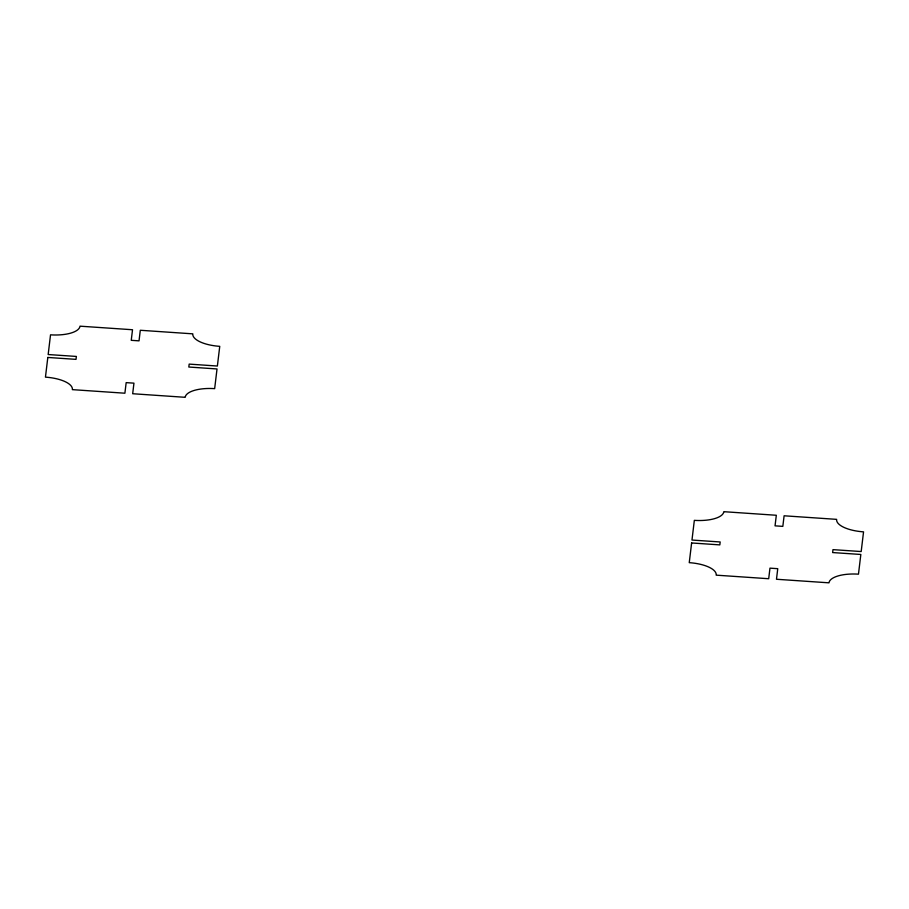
<?xml version="1.0" encoding="UTF-8"?>
<svg xmlns="http://www.w3.org/2000/svg" width="909" height="909" viewBox="0 0 909 909"><rect width="100%" height="100%" fill="white"/><g stroke="black" fill="none" stroke-linecap="round" stroke-linejoin="round"><path stroke-width="1.36" d="M47.813 357.453L45.45 377.144A28.27 10.635 3.4 0 1 72.379 389.643L124.897 393.211L126.169 382.632L133.953 383.155L132.68 393.733L185.186 397.313A28.27 10.635 3.4 0 1 214.66 388.643L217.024 368.952L188.822 367.031L189.174 364.111L217.376 366.032L219.751 346.34A28.27 10.635 3.4 0 1 192.81 333.842L140.304 330.274L139.032 340.852L131.248 340.318L132.521 329.74L80.003 326.172A28.27 10.635 3.4 0 1 50.529 334.83L48.166 354.533L76.367 356.442L76.015 359.362L47.813 357.453M691.624 542.968L689.249 562.66A28.27 10.635 3.4 0 1 716.19 575.158L768.696 578.726L769.968 568.148L777.752 568.682L776.479 579.26L828.997 582.828A28.27 10.635 3.4 0 1 858.471 574.17L860.834 554.467L832.633 552.558L832.985 549.638L861.187 551.547L863.55 531.856A28.27 10.635 3.4 0 1 836.621 519.357L784.103 515.789L782.831 526.368L775.047 525.845L776.32 515.267L723.814 511.687A28.27 10.635 3.4 0 1 694.34 520.357L691.976 540.048L720.178 541.969L719.826 544.889L691.624 542.968"/></g></svg>
